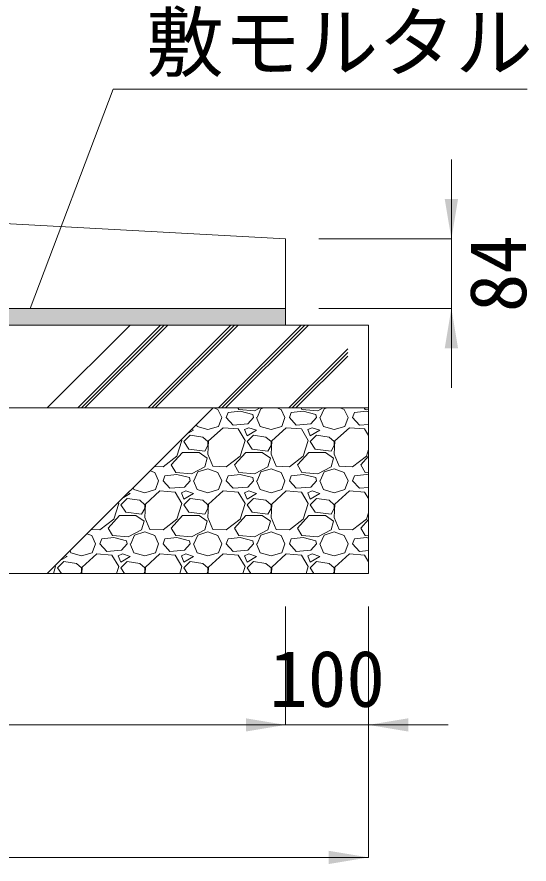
# Model space of a CAD drawing. Units: millimetres at full size, sheet at 1:40. Extents: x 221193 to 264773, y 874627 to 883926.
# Drawn here: x 259184 to 259802, y 877684 to 878707 of the extents above; entities that cross this region are included whole.
import ezdxf
from ezdxf.enums import TextEntityAlignment as Align

# ---------------------------------------------------------------- set-up
doc = ezdxf.new("R2010")
doc.units = ezdxf.units.MM
doc.header["$LTSCALE"] = 40
for name, color, linetype, lineweight in [('0_2', 7, 'Continuous', 15), ('ハッチング', 7, 'Continuous', 5), ('寸法線', 7, 'Continuous', 13), ('引出線', 4, 'Continuous', 9), ('本体', 2, 'Continuous', 20), ('補助線', 8, 'Continuous', 13)]:
    doc.layers.add(name, color=color, linetype=linetype, lineweight=lineweight)
doc.layers.add('ハッチング_モルタル', color=30, linetype='Continuous')
doc.styles.add('ＭＳ ゴシック', font='')
doc.styles.get('ＭＳ ゴシック').set_extended_font_data('MS Gothic')

# ---------------------------------------------------------------- blocks, each defined once
blk = doc.blocks.new('filled_arrow')
at = {"color": 0, "linetype": 'Continuous', "lineweight": -2}
blk.add_solid([(7.5, 1.25), (0, 0), (7.5, -1.25)], dxfattribs=at)

msp = doc.modelspace()

# ---------------------------------------------------------------- hatches: boundary and pattern name
at = {"layer": 'ハッチング'}
h = msp.add_hatch(dxfattribs=at)
h.set_pattern_fill('USER', color=256, style=0, pattern_type=2)
h.set_pattern_definition([(45, (153115.04, 887662.85), (-42.42641, 42.42641), []), (45, (153119.39, 887662.85), (-42.42641, 42.42641), []), (45, (153123.74, 887662.85), (-42.42641, 42.42641), [])])
h.paths.add_polyline_path([(259582.83, 878235.28), (259582.83, 878335.28), (259320.33, 878335.28), (259220.33, 878235.28)])
at = {"layer": 'ハッチング_モルタル'}
msp.add_hatch(color=256, dxfattribs=at).paths.add_polyline_path([(259507.83, 878355.28), (259307.83, 878355.28), (258207.83, 878355.28), (258207.83, 878335.28), (259507.83, 878335.28)])

# ---------------------------------------------------------------- linework, layer by layer
at = {"layer": '0_2'}
for p, q in [((258207.83, 878355.28), (259507.83, 878355.28)), ((258107.83, 878335.28), (259607.83, 878335.28)), ((259607.83, 878335.28), (259607.83, 878035.27)), ((258107.83, 878235.28), (259607.83, 878235.28)), ((259607.83, 878035.28), (258107.83, 878035.28))]:
    msp.add_line(p, q, dxfattribs=at)
at = {"layer": '0_2', "lineweight": 13}
msp.add_line((259507.83, 878335.28), (259507.83, 878355.28), dxfattribs=at)
at = {"layer": 'ハッチング'}
for p, q in [((259421.13, 878235.28), (259426.23, 878233.36)), ((259451.37, 878233.36), (259450.26, 878235.28)), ((259476.98, 878235.28), (259470.42, 878231.84)), ((259478.04, 878234.13), (259481.72, 878235.28)), ((259497.33, 878235.28), (259502.43, 878233.36)), ((259527.57, 878233.36), (259526.46, 878235.28)), ((259553.18, 878235.28), (259546.62, 878231.84)), ((259554.24, 878234.13), (259557.92, 878235.28)), ((259573.53, 878235.28), (259578.63, 878233.36)), ((259603.77, 878233.36), (259602.66, 878235.28)), ((259426.23, 878233.36), (259430.8, 878223.46)), ((259436.13, 878223.46), (259438.42, 878229.55)), ((259452.9, 878231.08), (259438.42, 878229.55)), ((259470.42, 878231.84), (259451.37, 878233.36)), ((259468.14, 878227.27), (259452.9, 878231.08)), ((259468.9, 878223.46), (259468.14, 878227.27)), ((259473.47, 878223.46), (259478.04, 878234.13)), ((259502.43, 878233.36), (259507, 878223.46)), ((259512.33, 878223.46), (259514.62, 878229.55)), ((259529.1, 878231.08), (259514.62, 878229.55)), ((259546.62, 878231.84), (259527.57, 878233.36)), ((259544.34, 878227.27), (259529.1, 878231.08)), ((259545.1, 878223.46), (259544.34, 878227.27)), ((259549.67, 878223.46), (259554.24, 878234.13)), ((259578.63, 878233.36), (259583.2, 878223.46)), ((259588.53, 878223.46), (259590.82, 878229.55)), ((259605.3, 878231.08), (259590.82, 878229.55)), ((259607.83, 878233.04), (259603.77, 878233.36)), ((259607.83, 878230.44), (259605.3, 878231.08)), ((259400.11, 878215.05), (259401.08, 878212.79)), ((259426.99, 878212.79), (259430.8, 878223.46)), ((259444.52, 878214.31), (259436.13, 878223.46)), ((259462.04, 878215.84), (259444.52, 878214.32)), ((259468.9, 878223.46), (259462.04, 878215.84)), ((259472.71, 878223.46), (259477.28, 878212.79)), ((259503.19, 878212.79), (259507, 878223.46)), ((259520.72, 878214.31), (259512.33, 878223.46)), ((259538.24, 878215.84), (259520.72, 878214.32)), ((259545.1, 878223.46), (259538.24, 878215.84)), ((259548.91, 878223.46), (259553.48, 878212.79)), ((259579.39, 878212.79), (259583.2, 878223.46)), ((259596.92, 878214.31), (259588.53, 878223.46)), ((259607.83, 878215.26), (259596.92, 878214.32)), ((259388.43, 878203.37), (259396.51, 878208.22)), ((259396.51, 878208.22), (259394.09, 878209.03)), ((259401.08, 878212.79), (259414.04, 878208.98)), ((259414.04, 878208.98), (259426.99, 878212.79)), ((259432.32, 878211.27), (259414.8, 878195.27)), ((259450.61, 878209.74), (259432.32, 878211.27)), ((259458.99, 878196.03), (259450.61, 878209.74)), ((259463.57, 878211.27), (259458.23, 878208.98)), ((259458.23, 878208.98), (259461.28, 878201.36)), ((259461.28, 878201.36), (259472.71, 878208.22)), ((259472.71, 878208.22), (259463.57, 878211.27)), ((259477.28, 878212.79), (259490.24, 878208.98)), ((259490.24, 878208.98), (259503.19, 878212.79)), ((259508.52, 878211.27), (259491, 878195.27)), ((259526.81, 878209.74), (259508.52, 878211.27)), ((259535.19, 878196.03), (259526.81, 878209.74)), ((259539.77, 878211.27), (259534.43, 878208.98)), ((259534.43, 878208.98), (259537.48, 878201.36)), ((259537.48, 878201.36), (259548.91, 878208.22)), ((259548.91, 878208.22), (259539.77, 878211.27)), ((259553.48, 878212.79), (259566.44, 878208.98)), ((259566.44, 878208.98), (259579.39, 878212.79)), ((259584.72, 878211.27), (259567.2, 878195.27)), ((259603.01, 878209.74), (259584.72, 878211.27)), ((259607.83, 878201.85), (259603.01, 878209.74)), ((259376.7, 878176.98), (259382.79, 878196.03)), ((259382.79, 878196.03), (259382.15, 878197.09)), ((259392.7, 878202.12), (259385.08, 878194.5)), ((259385.08, 878194.5), (259391.18, 878185.36)), ((259407.94, 878199.84), (259392.7, 878202.12)), ((259414.04, 878194.5), (259407.94, 878199.84)), ((259414.8, 878195.26), (259414.04, 878179.26)), ((259414.04, 878189.93), (259414.04, 878194.5)), ((259452.9, 878176.98), (259458.99, 878196.03)), ((259468.9, 878202.12), (259461.28, 878194.5)), ((259461.28, 878194.5), (259467.38, 878185.36)), ((259484.14, 878199.84), (259468.9, 878202.12)), ((259490.24, 878194.5), (259484.14, 878199.84)), ((259491, 878195.26), (259490.24, 878179.26)), ((259490.24, 878189.93), (259490.24, 878194.5)), ((259529.1, 878176.98), (259535.19, 878196.03)), ((259545.1, 878202.12), (259537.48, 878194.5)), ((259537.48, 878194.5), (259543.58, 878185.36)), ((259560.34, 878199.84), (259545.1, 878202.12)), ((259566.44, 878194.5), (259560.34, 878199.84)), ((259567.2, 878195.26), (259566.44, 878179.26)), ((259566.44, 878189.93), (259566.44, 878194.5)), ((259391.18, 878185.36), (259410.23, 878183.07)), ((259410.23, 878183.07), (259414.04, 878189.93)), ((259467.38, 878185.36), (259486.43, 878183.07)), ((259486.43, 878183.07), (259490.24, 878189.93)), ((259543.58, 878185.36), (259562.63, 878183.07)), ((259562.63, 878183.07), (259566.44, 878189.93)), ((259605.3, 878176.98), (259607.83, 878184.9)), ((259359.93, 878164.02), (259376.7, 878176.98)), ((259369.84, 878166.31), (259383.56, 878181.55)), ((259383.56, 878181.55), (259403.37, 878181.55)), ((259403.37, 878181.55), (259413.27, 878174.69)), ((259413.27, 878174.69), (259410.23, 878164.02)), ((259414.04, 878179.26), (259420.13, 878164.78)), ((259436.13, 878164.02), (259452.9, 878176.98)), ((259446.04, 878166.31), (259459.76, 878181.55)), ((259459.76, 878181.55), (259479.57, 878181.55)), ((259479.57, 878181.55), (259489.47, 878174.69)), ((259489.47, 878174.69), (259486.43, 878164.02)), ((259490.24, 878179.26), (259496.33, 878164.78)), ((259512.33, 878164.02), (259529.1, 878176.98)), ((259522.24, 878166.31), (259535.96, 878181.55)), ((259535.96, 878181.55), (259555.77, 878181.55)), ((259555.77, 878181.55), (259565.67, 878174.69)), ((259565.67, 878174.69), (259562.63, 878164.02)), ((259566.44, 878179.26), (259572.53, 878164.78)), ((259588.53, 878164.02), (259605.3, 878176.98)), ((259598.44, 878166.31), (259607.83, 878176.75)), ((259349.57, 878164.52), (259359.93, 878164.02)), ((259375.17, 878157.16), (259369.84, 878166.31)), ((259410.23, 878164.02), (259394.22, 878155.64)), ((259420.13, 878164.78), (259436.13, 878164.02)), ((259451.37, 878157.16), (259446.04, 878166.31)), ((259486.43, 878164.02), (259470.42, 878155.64)), ((259496.33, 878164.78), (259512.33, 878164.02)), ((259527.57, 878157.16), (259522.24, 878166.31)), ((259562.63, 878164.02), (259546.62, 878155.64)), ((259572.53, 878164.78), (259588.53, 878164.02)), ((259603.77, 878157.16), (259598.44, 878166.31)), ((259344.35, 878159.29), (259350.03, 878157.16)), ((259350.03, 878157.16), (259354.6, 878147.26)), ((259359.93, 878147.26), (259362.22, 878153.35)), ((259376.7, 878154.88), (259362.22, 878153.35)), ((259394.22, 878155.64), (259375.17, 878157.16)), ((259391.94, 878151.07), (259376.7, 878154.88)), ((259397.27, 878147.26), (259401.84, 878157.93)), ((259401.84, 878157.93), (259414.04, 878161.74)), ((259414.04, 878161.74), (259426.23, 878157.16)), ((259426.23, 878157.16), (259430.8, 878147.26)), ((259436.13, 878147.26), (259438.42, 878153.35)), ((259452.9, 878154.88), (259438.42, 878153.35)), ((259470.42, 878155.64), (259451.37, 878157.16)), ((259468.14, 878151.07), (259452.9, 878154.88)), ((259473.47, 878147.26), (259478.04, 878157.93)), ((259478.04, 878157.93), (259490.24, 878161.74)), ((259490.24, 878161.74), (259502.43, 878157.16)), ((259502.43, 878157.16), (259507, 878147.26)), ((259512.33, 878147.26), (259514.62, 878153.35)), ((259529.1, 878154.88), (259514.62, 878153.35)), ((259546.62, 878155.64), (259527.57, 878157.16)), ((259544.34, 878151.07), (259529.1, 878154.88)), ((259549.67, 878147.26), (259554.24, 878157.93)), ((259554.24, 878157.93), (259566.44, 878161.74)), ((259566.44, 878161.74), (259578.63, 878157.16)), ((259578.63, 878157.16), (259583.2, 878147.26)), ((259588.53, 878147.26), (259590.82, 878153.35)), ((259605.3, 878154.88), (259590.82, 878153.35)), ((259607.83, 878156.84), (259603.77, 878157.16)), ((259607.83, 878154.24), (259605.3, 878154.88)), ((259350.79, 878136.59), (259354.6, 878147.26)), ((259368.32, 878138.11), (259359.93, 878147.26)), ((259392.7, 878147.26), (259385.84, 878139.64)), ((259392.7, 878147.26), (259391.94, 878151.07)), ((259396.51, 878147.26), (259401.08, 878136.59)), ((259426.99, 878136.59), (259430.8, 878147.26)), ((259444.52, 878138.11), (259436.13, 878147.26)), ((259468.9, 878147.26), (259462.04, 878139.64)), ((259468.9, 878147.26), (259468.14, 878151.07)), ((259472.71, 878147.26), (259477.28, 878136.59)), ((259503.19, 878136.59), (259507, 878147.26)), ((259520.72, 878138.11), (259512.33, 878147.26)), ((259545.1, 878147.26), (259538.24, 878139.64)), ((259545.1, 878147.26), (259544.34, 878151.07)), ((259548.91, 878147.26), (259553.48, 878136.59)), ((259579.39, 878136.59), (259583.2, 878147.26)), ((259596.92, 878138.11), (259588.53, 878147.26)), ((259320.31, 878132.02), (259317.89, 878132.83)), ((259323.91, 878138.85), (259324.88, 878136.59)), ((259324.88, 878136.59), (259337.84, 878132.78)), ((259337.84, 878132.78), (259350.79, 878136.59)), ((259356.12, 878135.07), (259338.6, 878119.07)), ((259374.41, 878133.54), (259356.12, 878135.07)), ((259385.84, 878139.64), (259368.32, 878138.12)), ((259382.79, 878119.83), (259374.41, 878133.54)), ((259387.37, 878135.07), (259382.03, 878132.78)), ((259382.03, 878132.78), (259385.08, 878125.16)), ((259396.51, 878132.02), (259387.37, 878135.07)), ((259401.08, 878136.59), (259414.04, 878132.78)), ((259414.04, 878132.78), (259426.99, 878136.59)), ((259432.32, 878135.07), (259414.8, 878119.07)), ((259450.61, 878133.54), (259432.32, 878135.07)), ((259462.04, 878139.64), (259444.52, 878138.12)), ((259458.99, 878119.83), (259450.61, 878133.54)), ((259463.57, 878135.07), (259458.23, 878132.78)), ((259458.23, 878132.78), (259461.28, 878125.16)), ((259472.71, 878132.02), (259463.57, 878135.07)), ((259477.28, 878136.59), (259490.24, 878132.78)), ((259490.24, 878132.78), (259503.19, 878136.59)), ((259508.52, 878135.07), (259491, 878119.07)), ((259526.81, 878133.54), (259508.52, 878135.07)), ((259538.24, 878139.64), (259520.72, 878138.12)), ((259535.19, 878119.83), (259526.81, 878133.54)), ((259539.77, 878135.07), (259534.43, 878132.78)), ((259534.43, 878132.78), (259537.48, 878125.16)), ((259548.91, 878132.02), (259539.77, 878135.07)), ((259553.48, 878136.59), (259566.44, 878132.78)), ((259566.44, 878132.78), (259579.39, 878136.59)), ((259584.72, 878135.07), (259567.2, 878119.07)), ((259603.01, 878133.54), (259584.72, 878135.07)), ((259607.83, 878139.06), (259596.92, 878138.12)), ((259607.83, 878125.65), (259603.01, 878133.54)), ((259316.5, 878125.92), (259308.88, 878118.3)), ((259312.23, 878127.17), (259320.31, 878132.02)), ((259331.74, 878123.64), (259316.5, 878125.92)), ((259337.84, 878118.3), (259331.74, 878123.64)), ((259385.08, 878125.16), (259396.51, 878132.02)), ((259392.7, 878125.92), (259385.08, 878118.3)), ((259407.94, 878123.64), (259392.7, 878125.92)), ((259414.04, 878118.3), (259407.94, 878123.64)), ((259461.28, 878125.16), (259472.71, 878132.02)), ((259468.9, 878125.92), (259461.28, 878118.3)), ((259484.14, 878123.64), (259468.9, 878125.92)), ((259490.24, 878118.3), (259484.14, 878123.64)), ((259537.48, 878125.16), (259548.91, 878132.02)), ((259545.1, 878125.92), (259537.48, 878118.3)), ((259560.34, 878123.64), (259545.1, 878125.92)), ((259566.44, 878118.3), (259560.34, 878123.64)), ((259300.5, 878100.78), (259306.59, 878119.83)), ((259306.59, 878119.83), (259305.95, 878120.89)), ((259308.88, 878118.3), (259314.98, 878109.16)), ((259334.03, 878106.87), (259337.84, 878113.73)), ((259338.6, 878119.06), (259337.84, 878103.06)), ((259337.84, 878113.73), (259337.84, 878118.3)), ((259376.7, 878100.78), (259382.79, 878119.83)), ((259385.08, 878118.3), (259391.18, 878109.16)), ((259410.23, 878106.87), (259414.04, 878113.73)), ((259414.8, 878119.06), (259414.04, 878103.06)), ((259414.04, 878113.73), (259414.04, 878118.3)), ((259452.9, 878100.78), (259458.99, 878119.83)), ((259461.28, 878118.3), (259467.38, 878109.16)), ((259486.43, 878106.87), (259490.24, 878113.73)), ((259491, 878119.06), (259490.24, 878103.06)), ((259490.24, 878113.73), (259490.24, 878118.3)), ((259529.1, 878100.78), (259535.19, 878119.83)), ((259537.48, 878118.3), (259543.58, 878109.16)), ((259562.63, 878106.87), (259566.44, 878113.73)), ((259567.2, 878119.06), (259566.44, 878103.06)), ((259566.44, 878113.73), (259566.44, 878118.3)), ((259293.64, 878090.11), (259307.36, 878105.35)), ((259307.36, 878105.35), (259327.17, 878105.35)), ((259314.98, 878109.16), (259334.03, 878106.87)), ((259327.17, 878105.35), (259337.07, 878098.49)), ((259337.84, 878103.06), (259343.93, 878088.58)), ((259369.84, 878090.11), (259383.56, 878105.35)), ((259383.56, 878105.35), (259403.37, 878105.35)), ((259391.18, 878109.16), (259410.23, 878106.87)), ((259403.37, 878105.35), (259413.27, 878098.49)), ((259414.04, 878103.06), (259420.13, 878088.58)), ((259446.04, 878090.11), (259459.76, 878105.35)), ((259459.76, 878105.35), (259479.57, 878105.35)), ((259467.38, 878109.16), (259486.43, 878106.87)), ((259479.57, 878105.35), (259489.47, 878098.49)), ((259490.24, 878103.06), (259496.33, 878088.58)), ((259522.24, 878090.11), (259535.96, 878105.35)), ((259535.96, 878105.35), (259555.77, 878105.35)), ((259543.58, 878109.16), (259562.63, 878106.87)), ((259555.77, 878105.35), (259565.67, 878098.49)), ((259566.44, 878103.06), (259572.53, 878088.58)), ((259605.3, 878100.78), (259607.83, 878108.7)), ((259283.73, 878087.82), (259300.5, 878100.78)), ((259337.07, 878098.49), (259334.03, 878087.82)), ((259359.93, 878087.82), (259376.7, 878100.78)), ((259413.27, 878098.49), (259410.23, 878087.82)), ((259436.13, 878087.82), (259452.9, 878100.78)), ((259489.47, 878098.49), (259486.43, 878087.82)), ((259512.33, 878087.82), (259529.1, 878100.78)), ((259565.67, 878098.49), (259562.63, 878087.82)), ((259588.53, 878087.82), (259605.3, 878100.78)), ((259598.44, 878090.11), (259607.83, 878100.55)), ((259268.15, 878083.09), (259273.83, 878080.96)), ((259273.37, 878088.32), (259283.73, 878087.82)), ((259298.97, 878080.96), (259293.64, 878090.11)), ((259334.03, 878087.82), (259318.02, 878079.44)), ((259321.07, 878071.06), (259325.64, 878081.73)), ((259325.64, 878081.73), (259337.84, 878085.54)), ((259337.84, 878085.54), (259350.03, 878080.96)), ((259343.93, 878088.58), (259359.93, 878087.82)), ((259375.17, 878080.96), (259369.84, 878090.11)), ((259410.23, 878087.82), (259394.22, 878079.44)), ((259397.27, 878071.06), (259401.84, 878081.73)), ((259401.84, 878081.73), (259414.04, 878085.54)), ((259414.04, 878085.54), (259426.23, 878080.96)), ((259420.13, 878088.58), (259436.13, 878087.82)), ((259451.37, 878080.96), (259446.04, 878090.11)), ((259486.43, 878087.82), (259470.42, 878079.44)), ((259473.47, 878071.06), (259478.04, 878081.73)), ((259478.04, 878081.73), (259490.24, 878085.54)), ((259490.24, 878085.54), (259502.43, 878080.96)), ((259496.33, 878088.58), (259512.33, 878087.82)), ((259527.57, 878080.96), (259522.24, 878090.11)), ((259562.63, 878087.82), (259546.62, 878079.44)), ((259549.67, 878071.06), (259554.24, 878081.73)), ((259554.24, 878081.73), (259566.44, 878085.54)), ((259566.44, 878085.54), (259578.63, 878080.96)), ((259572.53, 878088.58), (259588.53, 878087.82)), ((259603.77, 878080.96), (259598.44, 878090.11)), ((259273.83, 878080.96), (259278.4, 878071.06)), ((259283.73, 878071.06), (259286.02, 878077.15)), ((259300.5, 878078.68), (259286.02, 878077.15)), ((259318.02, 878079.44), (259298.97, 878080.96)), ((259315.74, 878074.87), (259300.5, 878078.68)), ((259316.5, 878071.06), (259315.74, 878074.87)), ((259350.03, 878080.96), (259354.6, 878071.06)), ((259359.93, 878071.06), (259362.22, 878077.15)), ((259376.7, 878078.68), (259362.22, 878077.15)), ((259394.22, 878079.44), (259375.17, 878080.96)), ((259391.94, 878074.87), (259376.7, 878078.68)), ((259392.7, 878071.06), (259391.94, 878074.87)), ((259426.23, 878080.96), (259430.8, 878071.06)), ((259436.13, 878071.06), (259438.42, 878077.15)), ((259452.9, 878078.68), (259438.42, 878077.15)), ((259470.42, 878079.44), (259451.37, 878080.96)), ((259468.14, 878074.87), (259452.9, 878078.68)), ((259468.9, 878071.06), (259468.14, 878074.87)), ((259502.43, 878080.96), (259507, 878071.06)), ((259512.33, 878071.06), (259514.62, 878077.15)), ((259529.1, 878078.68), (259514.62, 878077.15)), ((259546.62, 878079.44), (259527.57, 878080.96)), ((259544.34, 878074.87), (259529.1, 878078.68)), ((259545.1, 878071.06), (259544.34, 878074.87)), ((259578.63, 878080.96), (259583.2, 878071.06)), ((259588.53, 878071.06), (259590.82, 878077.15)), ((259605.3, 878078.68), (259590.82, 878077.15)), ((259607.83, 878080.64), (259603.77, 878080.96)), ((259607.83, 878078.04), (259605.3, 878078.68)), ((259247.71, 878062.65), (259248.68, 878060.39)), ((259274.59, 878060.39), (259278.4, 878071.06)), ((259292.12, 878061.91), (259283.73, 878071.06)), ((259309.64, 878063.44), (259292.12, 878061.92)), ((259316.5, 878071.06), (259309.64, 878063.44)), ((259320.31, 878071.06), (259324.88, 878060.39)), ((259350.79, 878060.39), (259354.6, 878071.06)), ((259368.32, 878061.91), (259359.93, 878071.06)), ((259385.84, 878063.44), (259368.32, 878061.92)), ((259392.7, 878071.06), (259385.84, 878063.44)), ((259396.51, 878071.06), (259401.08, 878060.39)), ((259426.99, 878060.39), (259430.8, 878071.06)), ((259444.52, 878061.91), (259436.13, 878071.06)), ((259462.04, 878063.44), (259444.52, 878061.92)), ((259468.9, 878071.06), (259462.04, 878063.44)), ((259472.71, 878071.06), (259477.28, 878060.39)), ((259503.19, 878060.39), (259507, 878071.06)), ((259520.72, 878061.91), (259512.33, 878071.06)), ((259538.24, 878063.44), (259520.72, 878061.92)), ((259545.1, 878071.06), (259538.24, 878063.44)), ((259548.91, 878071.06), (259553.48, 878060.39)), ((259579.39, 878060.39), (259583.2, 878071.06)), ((259596.92, 878061.91), (259588.53, 878071.06)), ((259607.83, 878062.86), (259596.92, 878061.92)), ((259236.02, 878050.97), (259244.11, 878055.82)), ((259244.11, 878055.82), (259241.68, 878056.63)), ((259248.68, 878060.39), (259261.64, 878056.58)), ((259261.64, 878056.58), (259274.59, 878060.39)), ((259279.92, 878058.87), (259262.4, 878042.87)), ((259298.21, 878057.34), (259279.92, 878058.87)), ((259306.59, 878043.63), (259298.21, 878057.34)), ((259311.17, 878058.87), (259305.83, 878056.58)), ((259305.83, 878056.58), (259308.88, 878048.96)), ((259308.88, 878048.96), (259320.31, 878055.82)), ((259320.31, 878055.82), (259311.17, 878058.87)), ((259324.88, 878060.39), (259337.84, 878056.58)), ((259337.84, 878056.58), (259350.79, 878060.39)), ((259356.12, 878058.87), (259338.6, 878042.87)), ((259374.41, 878057.34), (259356.12, 878058.87)), ((259382.79, 878043.63), (259374.41, 878057.34)), ((259387.37, 878058.87), (259382.03, 878056.58)), ((259382.03, 878056.58), (259385.08, 878048.96)), ((259385.08, 878048.96), (259396.51, 878055.82)), ((259396.51, 878055.82), (259387.37, 878058.87)), ((259401.08, 878060.39), (259414.04, 878056.58)), ((259414.04, 878056.58), (259426.99, 878060.39)), ((259432.32, 878058.87), (259414.8, 878042.87)), ((259450.61, 878057.34), (259432.32, 878058.87)), ((259458.99, 878043.63), (259450.61, 878057.34)), ((259463.57, 878058.87), (259458.23, 878056.58)), ((259458.23, 878056.58), (259461.28, 878048.96)), ((259461.28, 878048.96), (259472.71, 878055.82)), ((259472.71, 878055.82), (259463.57, 878058.87)), ((259477.28, 878060.39), (259490.24, 878056.58)), ((259490.24, 878056.58), (259503.19, 878060.39)), ((259508.52, 878058.87), (259491, 878042.87)), ((259526.81, 878057.34), (259508.52, 878058.87)), ((259535.19, 878043.63), (259526.81, 878057.34)), ((259539.77, 878058.87), (259534.43, 878056.58)), ((259534.43, 878056.58), (259537.48, 878048.96)), ((259537.48, 878048.96), (259548.91, 878055.82)), ((259548.91, 878055.82), (259539.77, 878058.87)), ((259553.48, 878060.39), (259566.44, 878056.58)), ((259566.44, 878056.58), (259579.39, 878060.39)), ((259584.72, 878058.87), (259567.2, 878042.87)), ((259603.01, 878057.34), (259584.72, 878058.87)), ((259607.83, 878049.45), (259603.01, 878057.34)), ((259227.72, 878035.28), (259230.39, 878043.63)), ((259230.39, 878043.63), (259229.75, 878044.69)), ((259240.3, 878049.72), (259232.68, 878042.1)), ((259232.68, 878042.1), (259237.23, 878035.28)), ((259255.54, 878047.44), (259240.3, 878049.72)), ((259261.64, 878042.1), (259255.54, 878047.44)), ((259261.64, 878037.53), (259261.64, 878042.1)), ((259262.4, 878042.86), (259262.04, 878035.28)), ((259303.92, 878035.28), (259306.59, 878043.63)), ((259316.5, 878049.72), (259308.88, 878042.1)), ((259308.88, 878042.1), (259313.43, 878035.28)), ((259331.74, 878047.44), (259316.5, 878049.72)), ((259337.84, 878042.1), (259331.74, 878047.44)), ((259337.84, 878037.53), (259337.84, 878042.1)), ((259338.6, 878042.86), (259338.24, 878035.28)), ((259380.12, 878035.28), (259382.79, 878043.63)), ((259392.7, 878049.72), (259385.08, 878042.1)), ((259385.08, 878042.1), (259389.63, 878035.28)), ((259407.94, 878047.44), (259392.7, 878049.72)), ((259414.04, 878042.1), (259407.94, 878047.44)), ((259414.04, 878037.53), (259414.04, 878042.1)), ((259414.8, 878042.86), (259414.44, 878035.28)), ((259456.32, 878035.28), (259458.99, 878043.63)), ((259468.9, 878049.72), (259461.28, 878042.1)), ((259461.28, 878042.1), (259465.83, 878035.28)), ((259484.14, 878047.44), (259468.9, 878049.72)), ((259490.24, 878042.1), (259484.14, 878047.44)), ((259490.24, 878037.53), (259490.24, 878042.1)), ((259491, 878042.86), (259490.64, 878035.28)), ((259532.52, 878035.28), (259535.19, 878043.63)), ((259545.1, 878049.72), (259537.48, 878042.1)), ((259537.48, 878042.1), (259542.03, 878035.28)), ((259560.34, 878047.44), (259545.1, 878049.72)), ((259566.44, 878042.1), (259560.34, 878047.44)), ((259566.44, 878037.53), (259566.44, 878042.1)), ((259567.2, 878042.86), (259566.84, 878035.28)), ((259260.38, 878035.28), (259261.64, 878037.53)), ((259336.58, 878035.28), (259337.84, 878037.53)), ((259412.78, 878035.28), (259414.04, 878037.53)), ((259488.98, 878035.28), (259490.24, 878037.53)), ((259565.18, 878035.28), (259566.44, 878037.53))]:
    msp.add_line(p, q, dxfattribs=at)
at = {"layer": '寸法線'}
for p, q in [((259707.83, 878535.28), (259707.83, 878259.28)), ((259547.83, 878439.28), (259707.83, 878439.28)), ((259547.83, 878355.28), (259707.83, 878355.28)), ((259507.83, 877995.28), (259507.83, 877852.44)), ((259507.83, 877995.28), (259507.83, 877852.44)), ((259607.83, 877995.28), (259607.83, 877852.44)), ((259607.83, 877995.27), (259607.83, 877692.45)), ((258207.83, 877852.44), (259507.83, 877852.44)), ((259411.83, 877852.44), (259703.83, 877852.44)), ((258107.83, 877692.45), (259607.83, 877692.45))]:
    msp.add_line(p, q, dxfattribs=at)
at = {"layer": '引出線'}
msp.add_lwpolyline([(259199.48, 878355.28), (259299.77, 878619.92), (259799.18, 878619.92)], dxfattribs=at)
at = {"layer": '本体'}
for p, q in [((258487.83, 878495.28), (259507.83, 878439.28)), ((259507.83, 878439.28), (259507.83, 878355.28)), ((259507.83, 878355.28), (258207.83, 878355.28))]:
    msp.add_line(p, q, dxfattribs=at)
at = {"layer": '補助線'}
for p, q in [((259220.33, 878235.28), (259320.33, 878335.28)), ((259220.33, 878035.28), (259420.34, 878235.28))]:
    msp.add_line(p, q, dxfattribs=at)

# ---------------------------------------------------------------- block references
at = {"layer": '寸法線', "xscale": 6.4, "yscale": 6.4}
for p, rotation in [((259707.83, 878439.28), 90), ((259707.83, 878355.28), 270), ((259507.83, 877852.44), 180), ((259507.83, 877852.44), 180), ((259607.83, 877692.45), 180)]:
    msp.add_blockref('filled_arrow', p, dxfattribs=dict(at, rotation=rotation))
msp.add_blockref('filled_arrow', (259607.83, 877852.44), dxfattribs=at)
at = {"layer": '引出線', "xscale": 0.16, "yscale": 0.16, "rotation": 69.2}
msp.add_blockref('filled_arrow', (259199.48, 878355.28), dxfattribs=at)

# ---------------------------------------------------------------- texts
at = {"layer": '寸法線', "style": 'ＭＳ ゴシック'}
msp.add_text('84', height=68.36, rotation=90, dxfattribs=at).set_placement((259763.83, 878397.28), align=Align.MIDDLE_CENTER)
msp.add_text('100', height=68.36, dxfattribs=at).set_placement((259557.83, 877908.44), align=Align.MIDDLE_CENTER)
at = {"layer": '引出線', "style": 'ＭＳ ゴシック'}
msp.add_text('敷モルタル', height=68.36, dxfattribs=at).set_placement((259339.77, 878710.71), align=Align.TOP_LEFT)

doc.saveas('drawing.dxf')
